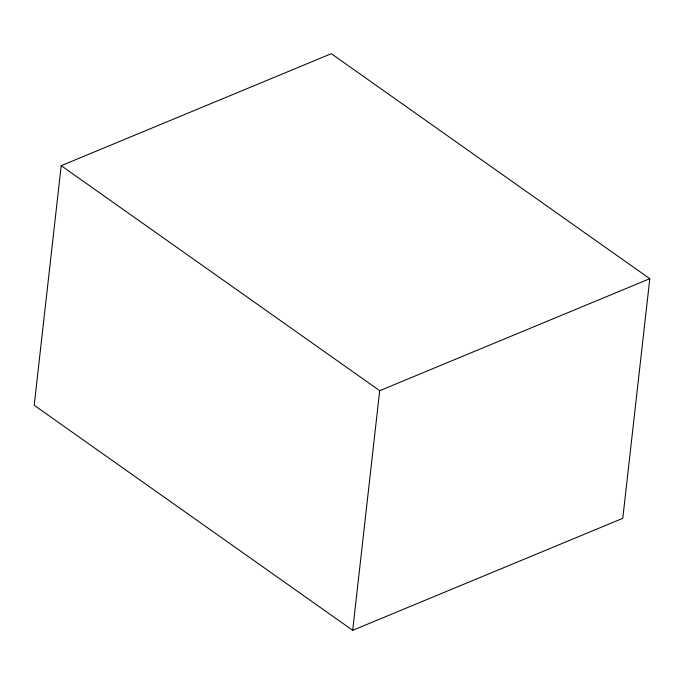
<?xml version="1.0" encoding="UTF-8"?>
<svg xmlns="http://www.w3.org/2000/svg" width="684" height="684" viewBox="0 0 684 684"><rect width="100%" height="100%" fill="white"/><g stroke="black" fill="none" stroke-linecap="round" stroke-linejoin="round"><path stroke-width="1.03" d="M61.209 165.682L34.2 405.296L352.688 630.306L622.791 518.318L649.8 278.704L331.312 53.694L61.209 165.682L379.697 390.692L649.8 278.704M352.688 630.306L379.697 390.692"/></g></svg>
